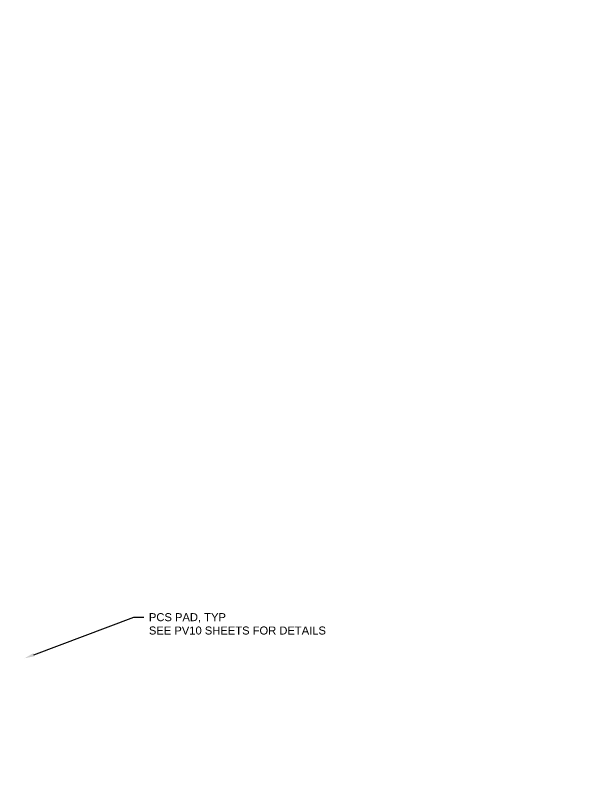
# Model space of a CAD drawing. Header units: inches. Extents: x -1851 to 6314, y -1304 to 4687.
# Drawn here: x 4399.2 to 4468.9, y 1901.2 to 1998.4 of the extents above; entities that cross this region are included whole.
import ezdxf
from ezdxf import colors
from ezdxf.entities.mleader import LeaderData, LeaderLine
from ezdxf.math import Vec2, Vec3

# ---------------------------------------------------------------- set-up
doc = ezdxf.new("R2010")
doc.units = ezdxf.units.IN
doc.header["$MEASUREMENT"] = 0
doc.set_wipeout_variables(frame=1)
doc.layers.add('G-ANNO-NONPLOT', color=181, linetype='Continuous', plot=False)
doc.layers.add('G-ANNO-TTBL', color=1, linetype='Continuous')
doc.styles.add('NEI-A', font='arial.ttf')

msp = doc.modelspace()

# ---------------------------------------------------------------- wipeouts: each hides what was drawn before it
msp.add_wipeout([(4358.09747, 1918.07503), (4400.59747, 1918.07503), (4400.59845, 1901.99952), (4358.09747, 1901.99952)])

# ---------------------------------------------------------------- next in the draw order: linework, layer by layer
at = {"layer": 'G-ANNO-NONPLOT'}
msp.add_circle((4804.50348, 1837.07734), 1509.43524, dxfattribs=at)

# ---------------------------------------------------------------- next in the draw order: leaders
at = {"layer": 'G-ANNO-TTBL'}
ml = msp.add_multileader_mtext('Standard', dxfattribs=at)
ml.set_content('PCS PAD, TYP\\PSEE PV10 SHEETS FOR DETAILS', color=256, style='NEI-A')
ml.set_leader_properties()
ml.build(insert=Vec2(0, 0))
ml.multileader.update_dxf_attribs({"dogleg_length": 0.125, "arrow_head_size": 1.25, "scale": 10})
ctx = ml.context
ctx.base_point, ctx.scale, ctx.char_height, ctx.arrow_head_size, ctx.landing_gap_size, ctx.plane_origin = Vec3(4415.22939, 1923.17987), 10, 1, 1.25, 0.625, Vec3(4400.31449, 1918.0558)
notes = []
notes.append((ctx, [(0, (1, 1, 0), (4413.97939, 1923.17987), (1, 0), 1.25, [(0, [(4400.31449, 1918.0558)], 0, [])])]))
ctx.mtext.insert, ctx.mtext.flow_direction = Vec3(4415.85439, 1923.68839), 5
ml = msp.add_multileader_mtext('Standard', dxfattribs=at)
ml.set_content('PCS PAD, TYP\\PSEE PV10 SHEETS FOR DETAILS', color=256, style='NEI-A')
ml.set_leader_properties()
ml.build(insert=Vec2(0, 0))
ml.multileader.update_dxf_attribs({"dogleg_length": 0.125, "arrow_head_size": 1.25, "scale": 10})
ctx = ml.context
ctx.base_point, ctx.scale, ctx.char_height, ctx.arrow_head_size, ctx.landing_gap_size, ctx.plane_origin = Vec3(4415.22939, 1923.17987), 10, 1, 1.25, 0.625, Vec3(4400.31449, 1918.0558)
notes.append((ctx, [(0, (1, 1, 0), (4413.97939, 1923.17987), (1, 0), 1.25, [(0, [(4400.31449, 1918.0558)], 0, [])])]))
ctx.mtext.insert, ctx.mtext.flow_direction = Vec3(4415.85439, 1923.68839), 5
ml = msp.add_multileader_mtext('Standard', dxfattribs=at)
ml.set_content('PCS PAD, TYP\\PSEE PV10 SHEETS FOR DETAILS', color=256, style='NEI-A')
ml.set_leader_properties()
ml.build(insert=Vec2(0, 0))
ml.multileader.update_dxf_attribs({"dogleg_length": 0.125, "arrow_head_size": 1.25, "scale": 10})
ctx = ml.context
ctx.base_point, ctx.scale, ctx.char_height, ctx.arrow_head_size, ctx.landing_gap_size, ctx.plane_origin = Vec3(4415.22939, 1923.17987), 10, 1, 1.25, 0.625, Vec3(4400.31449, 1918.0558)
notes.append((ctx, [(0, (1, 1, 0), (4413.97939, 1923.17987), (1, 0), 1.25, [(0, [(4400.31449, 1918.0558)], 0, [])])]))
ctx.mtext.insert, ctx.mtext.flow_direction = Vec3(4415.85439, 1923.68839), 5
ml = msp.add_multileader_mtext('Standard', dxfattribs=at)
ml.set_content('PCS PAD, TYP\\PSEE PV10 SHEETS FOR DETAILS', color=256, style='NEI-A')
ml.set_leader_properties()
ml.build(insert=Vec2(0, 0))
ml.multileader.update_dxf_attribs({"dogleg_length": 0.125, "arrow_head_size": 1.25, "scale": 10})
ctx = ml.context
ctx.base_point, ctx.scale, ctx.char_height, ctx.arrow_head_size, ctx.landing_gap_size, ctx.plane_origin = Vec3(4415.22939, 1923.17987), 10, 1, 1.25, 0.625, Vec3(4400.31449, 1918.0558)
notes.append((ctx, [(0, (1, 1, 0), (4413.97939, 1923.17987), (1, 0), 1.25, [(0, [(4400.31449, 1918.0558)], 0, [])])]))
ctx.mtext.insert, ctx.mtext.flow_direction = Vec3(4415.85439, 1923.68839), 5
for ctx, leaders in notes:
    for number, flags, end, landing, length, lines in leaders:
        leader = LeaderData()
        leader.index, (leader.has_last_leader_line, leader.has_dogleg_vector, leader.attachment_direction) = number, flags
        leader.last_leader_point, leader.dogleg_vector, leader.dogleg_length = Vec3(end), Vec3(landing), length
        for number, points, colour, breaks in lines:
            line = LeaderLine()
            line.index, line.vertices, line.color, line.breaks = number, Vec3.list(points), colors.encode_raw_color(colour), breaks
            leader.lines.append(line)
        ctx.leaders.append(leader)

doc.saveas('drawing.dxf')
